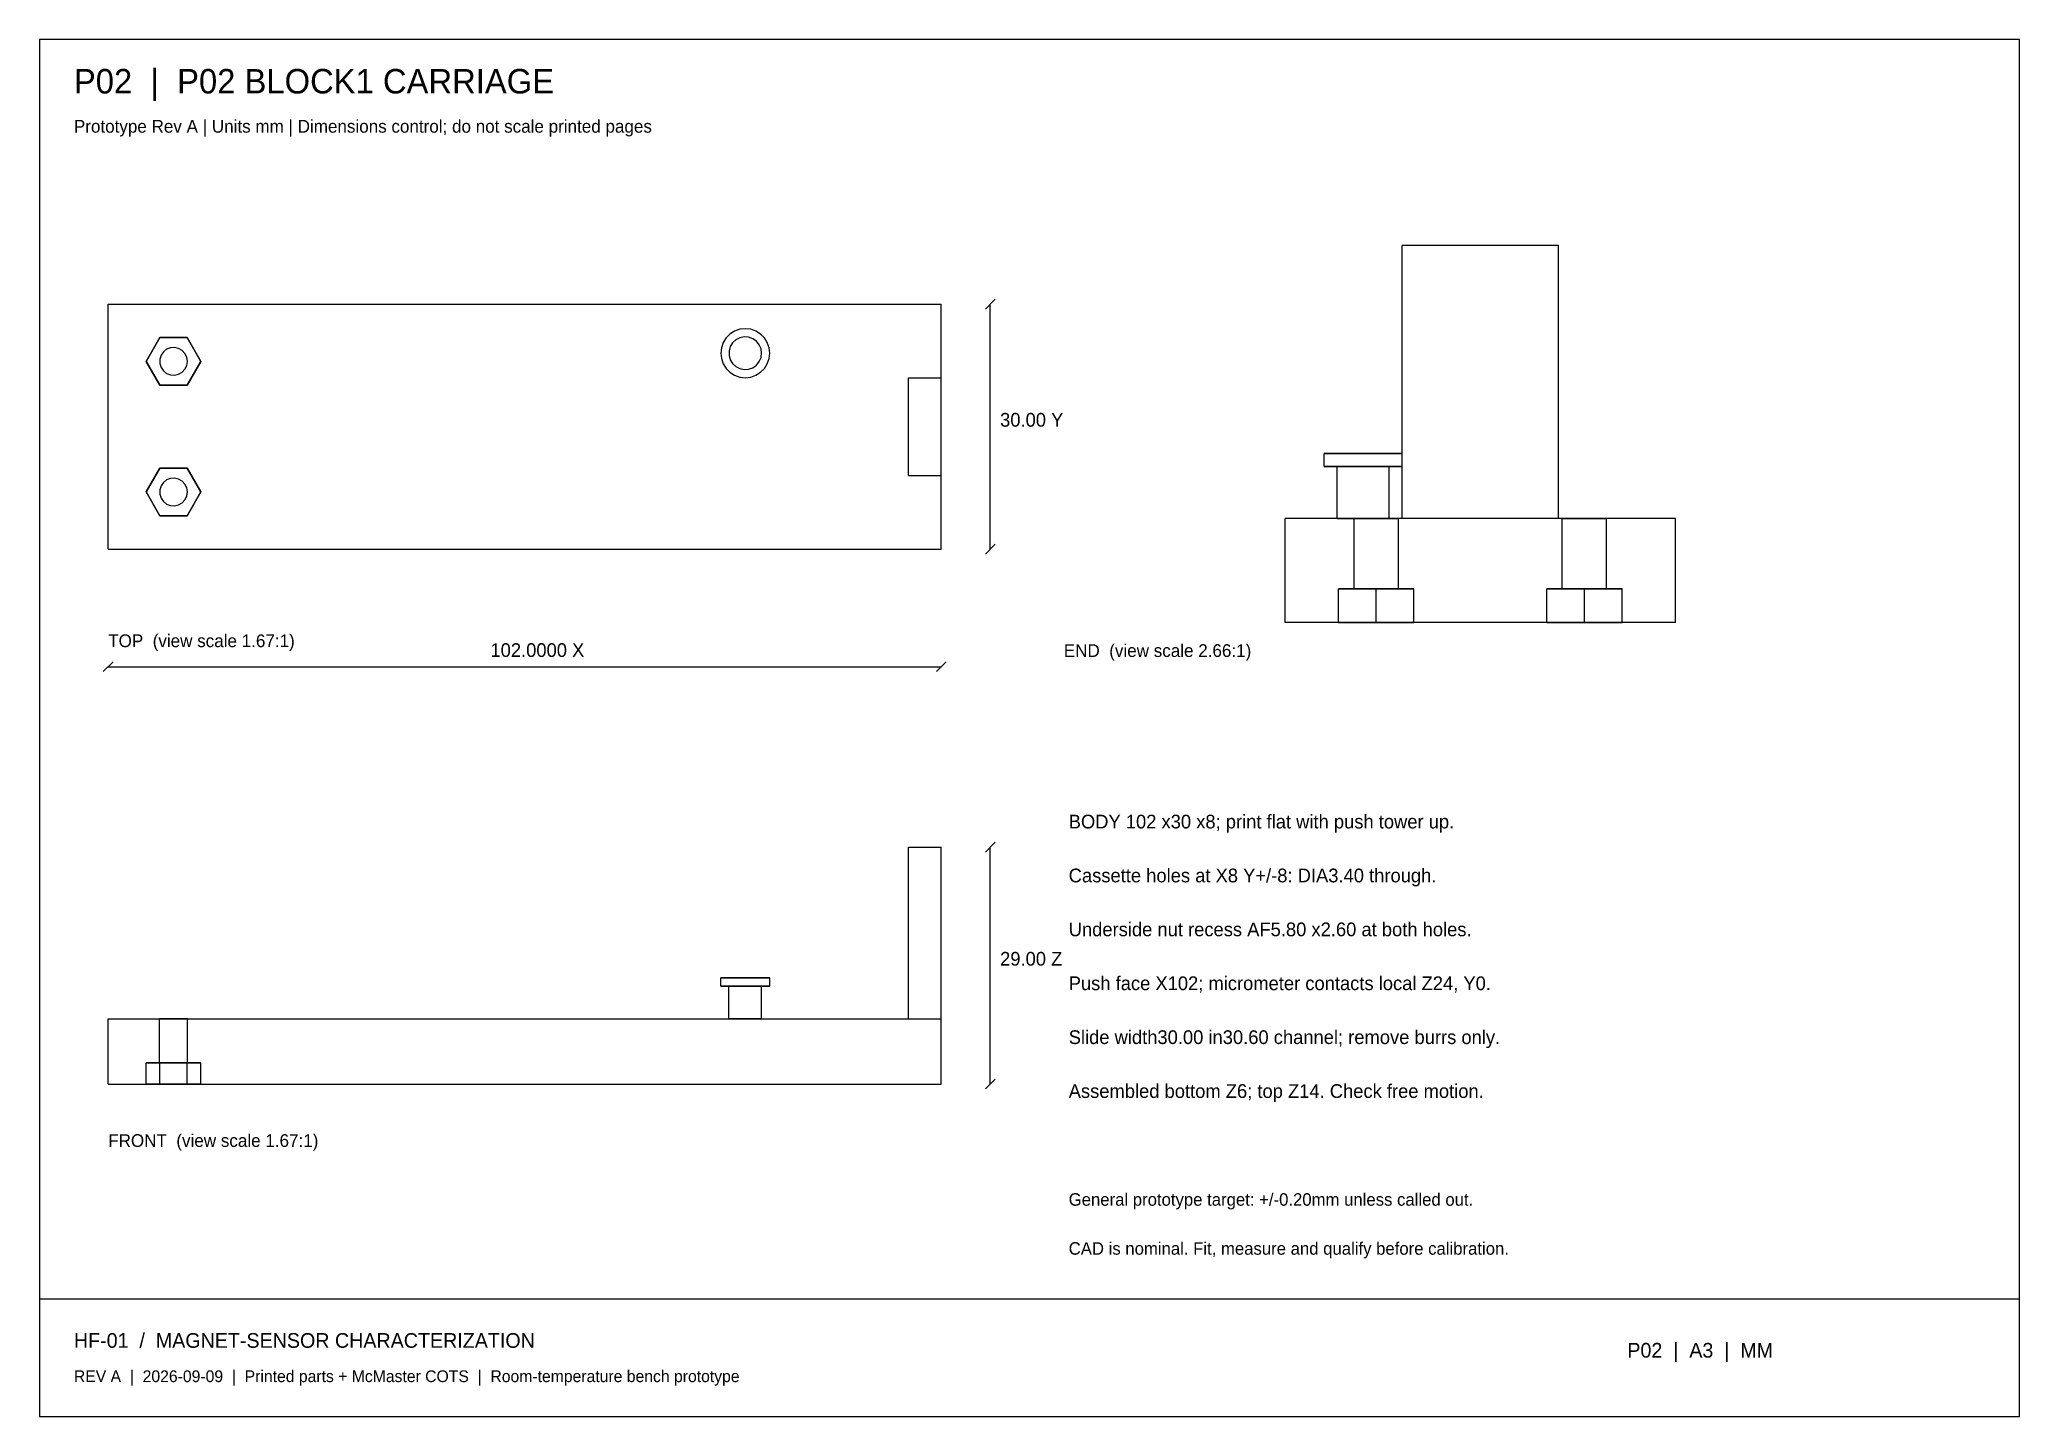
# Model space of a CAD drawing. Header units: millimetres. Extents: x 8 to 412, y 8 to 289.
import ezdxf

# ---------------------------------------------------------------- set-up
doc = ezdxf.new("R2010")
doc.units = ezdxf.units.MM
for name, color, linetype in [('DIM', 4, 'Continuous'), ('HIDDEN', 8, 'Continuous'), ('OUTLINE', 7, 'Continuous'), ('TEXT', 7, 'Continuous')]:
    doc.layers.add(name, color=color, linetype=linetype)

msp = doc.modelspace()

# ---------------------------------------------------------------- linework, layer by layer
at = {"layer": 'DIM'}
for points in [[(201, 234), (203, 236)], [(202, 185), (202, 235)], [(201, 184), (203, 186)], [(21, 160), (23, 162)], [(191, 160), (193, 162)], [(22, 161), (192, 161)], [(201, 123.17), (203, 125.17)], [(202, 75.83), (202, 124.17)], [(201, 74.83), (203, 76.83)]]:
    msp.add_lwpolyline(points, dxfattribs=at)
at = {"layer": 'HIDDEN'}
for points in [[(286.07, 191.24), (286.07, 247)], [(317.93, 247), (286.07, 247)], [(317.93, 191.24), (317.93, 247)], [(22, 235), (192, 235)], [(22, 185), (22, 235)], [(192, 185), (192, 235)], [(29.75, 223.33), (32.54, 228.17)], [(32.54, 228.17), (29.75, 223.33)], [(32.54, 228.17), (38.12, 228.17)], [(38.12, 228.17), (32.54, 228.17)], [(38.12, 228.17), (40.91, 223.33)], [(40.91, 223.33), (38.12, 228.17)], [(157, 225), (156.87, 226.11), (156.5, 227.17), (155.91, 228.12), (155.12, 228.91), (154.17, 229.5), (153.11, 229.87), (152, 230), (150.89, 229.87), (149.83, 229.5), (148.88, 228.91), (148.09, 228.12), (147.5, 227.17), (147.13, 226.11), (147, 225), (147.13, 223.89), (147.5, 222.83), (148.09, 221.88), (148.88, 221.09), (149.83, 220.5), (150.89, 220.13), (152, 220), (153.11, 220.13), (154.17, 220.5), (155.12, 221.09), (155.91, 221.88), (156.5, 222.83), (156.87, 223.89), (157, 225)], [(155.33, 225), (155.21, 225.9), (154.85, 226.73), (154.28, 227.44), (153.53, 227.96), (152.68, 228.26), (151.77, 228.33), (150.88, 228.14), (150.08, 227.72), (149.41, 227.1), (148.94, 226.33), (148.7, 225.45), (148.7, 224.55), (148.94, 223.67), (149.41, 222.9), (150.08, 222.28), (150.88, 221.86), (151.77, 221.67), (152.68, 221.74), (153.53, 222.04), (154.28, 222.56), (154.85, 223.27), (155.21, 224.1), (155.33, 225)], [(155.33, 225), (155.21, 225.9), (154.85, 226.73), (154.28, 227.44), (153.53, 227.96), (152.68, 228.26), (151.77, 228.33), (150.88, 228.14), (150.08, 227.72), (149.41, 227.1), (148.94, 226.33), (148.7, 225.45), (148.7, 224.55), (148.94, 223.67), (149.41, 222.9), (150.08, 222.28), (150.88, 221.86), (151.77, 221.67), (152.68, 221.74), (153.53, 222.04), (154.28, 222.56), (154.85, 223.27), (155.21, 224.1), (155.33, 225)], [(32.54, 218.5), (29.75, 223.33)], [(29.75, 223.33), (32.54, 218.5)], [(38.17, 223.33), (38.04, 224.17), (37.67, 224.93), (37.1, 225.55), (36.37, 225.97), (35.55, 226.16), (34.7, 226.1), (33.92, 225.79), (33.26, 225.26), (32.78, 224.56), (32.53, 223.76), (32.53, 222.91), (32.78, 222.1), (33.26, 221.41), (33.92, 220.88), (34.7, 220.57), (35.55, 220.51), (36.37, 220.7), (37.1, 221.12), (37.67, 221.74), (38.04, 222.5), (38.17, 223.33)], [(40.91, 223.33), (38.12, 218.5)], [(38.12, 218.5), (40.91, 223.33)], [(38.12, 218.5), (32.54, 218.5)], [(32.54, 218.5), (38.12, 218.5)], [(185.33, 220), (192, 220)], [(185.33, 200), (185.33, 220)], [(278.1, 204.52), (277.21, 204.52), (276.33, 204.52), (275.47, 204.52), (274.65, 204.52), (273.87, 204.52), (273.14, 204.52), (272.47, 204.52), (271.88, 204.52), (271.36, 204.52), (270.93, 204.52), (270.58, 204.52), (270.34, 204.52), (270.19, 204.52), (270.14, 204.52)], [(286.07, 204.52), (286.02, 204.52), (285.87, 204.52), (285.62, 204.52), (285.28, 204.52), (284.85, 204.52), (284.33, 204.52), (283.74, 204.52), (283.07, 204.52), (282.34, 204.52), (281.56, 204.52), (280.73, 204.52), (279.88, 204.52), (279, 204.52), (278.1, 204.52)], [(286.07, 201.86), (286.07, 204.52)], [(29.75, 196.67), (32.54, 201.5)], [(32.54, 201.5), (29.75, 196.67)], [(38.17, 196.67), (38.04, 197.5), (37.67, 198.26), (37.1, 198.88), (36.37, 199.3), (35.55, 199.49), (34.7, 199.43), (33.92, 199.12), (33.26, 198.59), (32.78, 197.9), (32.53, 197.09), (32.53, 196.24), (32.78, 195.44), (33.26, 194.74), (33.92, 194.21), (34.7, 193.9), (35.55, 193.84), (36.37, 194.03), (37.1, 194.45), (37.67, 195.07), (38.04, 195.83), (38.17, 196.67)], [(32.54, 201.5), (38.12, 201.5)], [(38.12, 201.5), (32.54, 201.5)], [(38.12, 201.5), (40.91, 196.67)], [(40.91, 196.67), (38.12, 201.5)], [(185.33, 200), (192, 200)], [(278.1, 201.86), (277.21, 201.86), (276.33, 201.86), (275.47, 201.86), (274.65, 201.86), (273.87, 201.86), (273.14, 201.86), (272.47, 201.86), (271.88, 201.86), (271.36, 201.86), (270.93, 201.86), (270.58, 201.86), (270.34, 201.86), (270.19, 201.86), (270.14, 201.86)], [(278.1, 201.86), (277.51, 201.86), (276.92, 201.86), (276.35, 201.86), (275.8, 201.86), (275.28, 201.86), (274.79, 201.86), (274.35, 201.86), (273.95, 201.86), (273.61, 201.86), (273.32, 201.86), (273.09, 201.86), (272.93, 201.86), (272.83, 201.86), (272.79, 201.86)], [(272.79, 201.86), (272.93, 201.86), (273.32, 201.86), (273.95, 201.86), (274.79, 201.86), (275.8, 201.86), (276.92, 201.86), (278.1, 201.86), (279.29, 201.86), (280.41, 201.86), (281.41, 201.86), (282.26, 201.86), (282.89, 201.86), (283.28, 201.86), (283.41, 201.86)], [(286.07, 201.86), (286.02, 201.86), (285.87, 201.86), (285.62, 201.86), (285.28, 201.86), (284.85, 201.86), (284.33, 201.86), (283.74, 201.86), (283.07, 201.86), (282.34, 201.86), (281.56, 201.86), (280.73, 201.86), (279.88, 201.86), (279, 201.86), (278.1, 201.86)], [(283.41, 201.86), (283.38, 201.86), (283.28, 201.86), (283.12, 201.86), (282.89, 201.86), (282.6, 201.86), (282.26, 201.86), (281.86, 201.86), (281.41, 201.86), (280.93, 201.86), (280.41, 201.86), (279.86, 201.86), (279.29, 201.86), (278.7, 201.86), (278.1, 201.86)], [(32.54, 191.83), (29.75, 196.67)], [(29.75, 196.67), (32.54, 191.83)], [(40.91, 196.67), (38.12, 191.83)], [(38.12, 191.83), (40.91, 196.67)], [(38.12, 191.83), (32.54, 191.83)], [(32.54, 191.83), (38.12, 191.83)], [(286.07, 191.24), (262.17, 191.24)], [(262.17, 170), (262.17, 191.24)], [(278.1, 191.24), (277.51, 191.24), (276.92, 191.24), (276.35, 191.24), (275.8, 191.24), (275.28, 191.24), (274.79, 191.24), (274.35, 191.24), (273.95, 191.24), (273.61, 191.24), (273.32, 191.24), (273.09, 191.24), (272.93, 191.24), (272.83, 191.24), (272.79, 191.24)], [(272.79, 191.24), (272.93, 191.24), (273.32, 191.24), (273.95, 191.24), (274.79, 191.24), (275.8, 191.24), (276.92, 191.24), (278.1, 191.24), (279.29, 191.24), (280.41, 191.24), (281.41, 191.24), (282.26, 191.24), (282.89, 191.24), (283.28, 191.24), (283.41, 191.24)], [(280.76, 191.24), (280.25, 191.24), (279.75, 191.24), (279.27, 191.24), (278.8, 191.24), (278.36, 191.24), (277.94, 191.24), (277.57, 191.24), (277.23, 191.24), (276.94, 191.24), (276.69, 191.24), (276.5, 191.24), (276.36, 191.24), (276.27, 191.24), (276.24, 191.24)], [(276.24, 191.24), (276.36, 191.24), (276.69, 191.24), (277.23, 191.24), (277.94, 191.24), (278.8, 191.24), (279.75, 191.24), (280.76, 191.24), (281.76, 191.24), (282.72, 191.24), (283.57, 191.24), (284.29, 191.24), (284.83, 191.24), (285.16, 191.24), (285.27, 191.24)], [(276.24, 176.9), (276.24, 191.24)], [(283.41, 191.24), (283.38, 191.24), (283.28, 191.24), (283.12, 191.24), (282.89, 191.24), (282.6, 191.24), (282.26, 191.24), (281.86, 191.24), (281.41, 191.24), (280.93, 191.24), (280.41, 191.24), (279.86, 191.24), (279.29, 191.24), (278.7, 191.24), (278.1, 191.24)], [(285.27, 191.24), (285.24, 191.24), (285.16, 191.24), (285.02, 191.24), (284.83, 191.24), (284.58, 191.24), (284.29, 191.24), (283.95, 191.24), (283.57, 191.24), (283.16, 191.24), (282.72, 191.24), (282.25, 191.24), (281.76, 191.24), (281.26, 191.24), (280.76, 191.24)], [(285.27, 176.9), (285.27, 191.24)], [(317.93, 191.24), (286.07, 191.24)], [(341.83, 191.24), (317.93, 191.24)], [(323.24, 191.24), (322.74, 191.24), (322.24, 191.24), (321.75, 191.24), (321.28, 191.24), (320.84, 191.24), (320.43, 191.24), (320.05, 191.24), (319.71, 191.24), (319.42, 191.24), (319.17, 191.24), (318.98, 191.24), (318.84, 191.24), (318.76, 191.24), (318.73, 191.24)], [(318.73, 191.24), (318.84, 191.24), (319.17, 191.24), (319.71, 191.24), (320.43, 191.24), (321.28, 191.24), (322.24, 191.24), (323.24, 191.24), (324.25, 191.24), (325.2, 191.24), (326.06, 191.24), (326.77, 191.24), (327.31, 191.24), (327.64, 191.24), (327.76, 191.24)], [(318.73, 176.9), (318.73, 191.24)], [(327.76, 191.24), (327.73, 191.24), (327.64, 191.24), (327.5, 191.24), (327.31, 191.24), (327.06, 191.24), (326.77, 191.24), (326.43, 191.24), (326.06, 191.24), (325.64, 191.24), (325.2, 191.24), (324.73, 191.24), (324.25, 191.24), (323.75, 191.24), (323.24, 191.24)], [(327.76, 176.9), (327.76, 191.24)], [(341.83, 170), (341.83, 191.24)], [(22, 185), (192, 185)], [(280.76, 176.9), (273.06, 176.9)], [(273.06, 176.9), (280.76, 176.9)], [(273.06, 170), (273.06, 176.9)], [(273.06, 170), (273.06, 176.9)], [(280.76, 176.9), (280.25, 176.9), (279.75, 176.9), (279.27, 176.9), (278.8, 176.9), (278.36, 176.9), (277.94, 176.9), (277.57, 176.9), (277.23, 176.9), (276.94, 176.9), (276.69, 176.9), (276.5, 176.9), (276.36, 176.9), (276.27, 176.9), (276.24, 176.9)], [(276.24, 176.9), (276.36, 176.9), (276.69, 176.9), (277.23, 176.9), (277.94, 176.9), (278.8, 176.9), (279.75, 176.9), (280.76, 176.9), (281.76, 176.9), (282.72, 176.9), (283.57, 176.9), (284.29, 176.9), (284.83, 176.9), (285.16, 176.9), (285.27, 176.9)], [(285.27, 176.9), (285.24, 176.9), (285.16, 176.9), (285.02, 176.9), (284.83, 176.9), (284.58, 176.9), (284.29, 176.9), (283.95, 176.9), (283.57, 176.9), (283.16, 176.9), (282.72, 176.9), (282.25, 176.9), (281.76, 176.9), (281.26, 176.9), (280.76, 176.9)], [(288.46, 176.9), (280.76, 176.9)], [(280.76, 176.9), (288.46, 176.9)], [(280.76, 170), (280.76, 176.9)], [(280.76, 170), (280.76, 176.9)], [(288.46, 170), (288.46, 176.9)], [(288.46, 170), (288.46, 176.9)], [(323.24, 176.9), (315.54, 176.9)], [(315.54, 176.9), (323.24, 176.9)], [(315.54, 170), (315.54, 176.9)], [(315.54, 170), (315.54, 176.9)], [(323.24, 176.9), (322.74, 176.9), (322.24, 176.9), (321.75, 176.9), (321.28, 176.9), (320.84, 176.9), (320.43, 176.9), (320.05, 176.9), (319.71, 176.9), (319.42, 176.9), (319.17, 176.9), (318.98, 176.9), (318.84, 176.9), (318.76, 176.9), (318.73, 176.9)], [(318.73, 176.9), (318.84, 176.9), (319.17, 176.9), (319.71, 176.9), (320.43, 176.9), (321.28, 176.9), (322.24, 176.9), (323.24, 176.9), (324.25, 176.9), (325.2, 176.9), (326.06, 176.9), (326.77, 176.9), (327.31, 176.9), (327.64, 176.9), (327.76, 176.9)], [(327.76, 176.9), (327.73, 176.9), (327.64, 176.9), (327.5, 176.9), (327.31, 176.9), (327.06, 176.9), (326.77, 176.9), (326.43, 176.9), (326.06, 176.9), (325.64, 176.9), (325.2, 176.9), (324.73, 176.9), (324.25, 176.9), (323.75, 176.9), (323.24, 176.9)], [(330.94, 176.9), (323.24, 176.9)], [(323.24, 176.9), (330.94, 176.9)], [(323.24, 170), (323.24, 176.9)], [(323.24, 170), (323.24, 176.9)], [(330.94, 170), (330.94, 176.9)], [(330.94, 170), (330.94, 176.9)], [(341.83, 170), (262.17, 170)], [(280.76, 170), (273.06, 170)], [(273.06, 170), (280.76, 170)], [(288.46, 170), (280.76, 170)], [(280.76, 170), (288.46, 170)], [(323.24, 170), (315.54, 170)], [(315.54, 170), (323.24, 170)], [(330.94, 170), (323.24, 170)], [(323.24, 170), (330.94, 170)], [(185.33, 124.17), (192, 124.17)], [(185.33, 89.17), (185.33, 124.17)], [(192, 89.17), (192, 124.17)], [(157, 97.5), (156.87, 97.5), (156.5, 97.5), (155.91, 97.5), (155.12, 97.5), (154.17, 97.5), (153.11, 97.5), (152, 97.5), (150.89, 97.5), (149.83, 97.5), (148.88, 97.5), (148.09, 97.5), (147.5, 97.5), (147.13, 97.5), (147, 97.5)], [(157, 95.83), (156.87, 95.83), (156.5, 95.83), (155.91, 95.83), (155.12, 95.83), (154.17, 95.83), (153.11, 95.83), (152, 95.83), (150.89, 95.83), (149.83, 95.83), (148.88, 95.83), (148.09, 95.83), (147.5, 95.83), (147.13, 95.83), (147, 95.83)], [(155.33, 95.83), (155.25, 95.83), (155, 95.83), (154.61, 95.83), (154.08, 95.83), (153.45, 95.83), (152.74, 95.83), (152, 95.83), (151.26, 95.83), (150.55, 95.83), (149.92, 95.83), (149.39, 95.83), (149, 95.83), (148.75, 95.83), (148.67, 95.83)], [(148.67, 95.83), (148.75, 95.83), (149, 95.83), (149.39, 95.83), (149.92, 95.83), (150.55, 95.83), (151.26, 95.83), (152, 95.83), (152.74, 95.83), (153.45, 95.83), (154.08, 95.83), (154.61, 95.83), (155, 95.83), (155.25, 95.83), (155.33, 95.83)], [(22, 89.17), (192, 89.17)], [(22, 75.83), (22, 89.17)], [(38.17, 89.17), (38.1, 89.17), (37.89, 89.17), (37.55, 89.17), (37.1, 89.17), (36.56, 89.17), (35.96, 89.17), (35.33, 89.17), (34.7, 89.17), (34.1, 89.17), (33.57, 89.17), (33.12, 89.17), (32.78, 89.17), (32.57, 89.17), (32.5, 89.17)], [(32.5, 89.17), (32.57, 89.17), (32.78, 89.17), (33.12, 89.17), (33.57, 89.17), (34.1, 89.17), (34.7, 89.17), (35.33, 89.17), (35.96, 89.17), (36.56, 89.17), (37.1, 89.17), (37.55, 89.17), (37.89, 89.17), (38.1, 89.17), (38.17, 89.17)], [(38.17, 89.17), (38.1, 89.17), (37.89, 89.17), (37.55, 89.17), (37.1, 89.17), (36.56, 89.17), (35.96, 89.17), (35.33, 89.17), (34.7, 89.17), (34.1, 89.17), (33.57, 89.17), (33.12, 89.17), (32.78, 89.17), (32.57, 89.17), (32.5, 89.17)], [(32.5, 89.17), (32.57, 89.17), (32.78, 89.17), (33.12, 89.17), (33.57, 89.17), (34.1, 89.17), (34.7, 89.17), (35.33, 89.17), (35.96, 89.17), (36.56, 89.17), (37.1, 89.17), (37.55, 89.17), (37.89, 89.17), (38.1, 89.17), (38.17, 89.17)], [(32.5, 80.17), (32.5, 89.17)], [(32.5, 80.17), (32.5, 89.17)], [(38.17, 80.17), (38.17, 89.17)], [(38.17, 80.17), (38.17, 89.17)], [(155.33, 89.17), (155.25, 89.17), (155, 89.17), (154.61, 89.17), (154.08, 89.17), (153.45, 89.17), (152.74, 89.17), (152, 89.17), (151.26, 89.17), (150.55, 89.17), (149.92, 89.17), (149.39, 89.17), (149, 89.17), (148.75, 89.17), (148.67, 89.17)], [(148.67, 89.17), (148.75, 89.17), (149, 89.17), (149.39, 89.17), (149.92, 89.17), (150.55, 89.17), (151.26, 89.17), (152, 89.17), (152.74, 89.17), (153.45, 89.17), (154.08, 89.17), (154.61, 89.17), (155, 89.17), (155.25, 89.17), (155.33, 89.17)], [(185.33, 89.17), (192, 89.17)], [(185.33, 89.17), (192, 89.17)], [(192, 75.83), (192, 89.17)], [(32.54, 80.17), (29.75, 80.17)], [(29.75, 80.17), (32.54, 80.17)], [(32.54, 80.17), (29.75, 80.17)], [(29.75, 80.17), (32.54, 80.17)], [(29.75, 75.83), (29.75, 80.17)], [(29.75, 75.83), (29.75, 80.17)], [(38.17, 80.17), (38.1, 80.17), (37.89, 80.17), (37.55, 80.17), (37.1, 80.17), (36.56, 80.17), (35.96, 80.17), (35.33, 80.17), (34.7, 80.17), (34.1, 80.17), (33.57, 80.17), (33.12, 80.17), (32.78, 80.17), (32.57, 80.17), (32.5, 80.17)], [(32.5, 80.17), (32.57, 80.17), (32.78, 80.17), (33.12, 80.17), (33.57, 80.17), (34.1, 80.17), (34.7, 80.17), (35.33, 80.17), (35.96, 80.17), (36.56, 80.17), (37.1, 80.17), (37.55, 80.17), (37.89, 80.17), (38.1, 80.17), (38.17, 80.17)], [(38.17, 80.17), (38.1, 80.17), (37.89, 80.17), (37.55, 80.17), (37.1, 80.17), (36.56, 80.17), (35.96, 80.17), (35.33, 80.17), (34.7, 80.17), (34.1, 80.17), (33.57, 80.17), (33.12, 80.17), (32.78, 80.17), (32.57, 80.17), (32.5, 80.17)], [(32.5, 80.17), (32.57, 80.17), (32.78, 80.17), (33.12, 80.17), (33.57, 80.17), (34.1, 80.17), (34.7, 80.17), (35.33, 80.17), (35.96, 80.17), (36.56, 80.17), (37.1, 80.17), (37.55, 80.17), (37.89, 80.17), (38.1, 80.17), (38.17, 80.17)], [(38.12, 80.17), (32.54, 80.17)], [(32.54, 80.17), (38.12, 80.17)], [(38.12, 80.17), (32.54, 80.17)], [(32.54, 80.17), (38.12, 80.17)], [(32.54, 75.83), (32.54, 80.17)], [(32.54, 75.83), (32.54, 80.17)], [(32.54, 75.83), (32.54, 80.17)], [(32.54, 75.83), (32.54, 80.17)], [(40.91, 80.17), (38.12, 80.17)], [(38.12, 80.17), (40.91, 80.17)], [(40.91, 80.17), (38.12, 80.17)], [(38.12, 80.17), (40.91, 80.17)], [(38.12, 75.83), (38.12, 80.17)], [(38.12, 75.83), (38.12, 80.17)], [(38.12, 75.83), (38.12, 80.17)], [(38.12, 75.83), (38.12, 80.17)], [(40.91, 75.83), (40.91, 80.17)], [(40.91, 75.83), (40.91, 80.17)], [(22, 75.83), (192, 75.83)], [(29.75, 75.83), (32.54, 75.83)], [(32.54, 75.83), (29.75, 75.83)], [(29.75, 75.83), (32.54, 75.83)], [(32.54, 75.83), (29.75, 75.83)], [(32.54, 75.83), (38.12, 75.83)], [(38.12, 75.83), (32.54, 75.83)], [(32.54, 75.83), (38.12, 75.83)], [(38.12, 75.83), (32.54, 75.83)], [(38.12, 75.83), (40.91, 75.83)], [(40.91, 75.83), (38.12, 75.83)], [(40.91, 75.83), (38.12, 75.83)], [(38.12, 75.83), (40.91, 75.83)]]:
    msp.add_lwpolyline(points, dxfattribs=at)
at = {"layer": 'OUTLINE'}
for points in [[(8, 8), (412, 8), (412, 289), (8, 289), (8, 8)], [(286.07, 204.52), (286.07, 247)], [(317.93, 247), (286.07, 247)], [(317.93, 191.24), (317.93, 247)], [(22, 235), (192, 235)], [(22, 185), (22, 235)], [(192, 220), (192, 235)], [(157, 225), (156.87, 226.11), (156.5, 227.17), (155.91, 228.12), (155.12, 228.91), (154.17, 229.5), (153.11, 229.87), (152, 230), (150.89, 229.87), (149.83, 229.5), (148.88, 228.91), (148.09, 228.12), (147.5, 227.17), (147.13, 226.11), (147, 225), (147.13, 223.89), (147.5, 222.83), (148.09, 221.88), (148.88, 221.09), (149.83, 220.5), (150.89, 220.13), (152, 220), (153.11, 220.13), (154.17, 220.5), (155.12, 221.09), (155.91, 221.88), (156.5, 222.83), (156.87, 223.89), (157, 225)], [(38.17, 223.33), (38.04, 224.17), (37.67, 224.93), (37.1, 225.55), (36.37, 225.97), (35.55, 226.16), (34.7, 226.1), (33.92, 225.79), (33.26, 225.26), (32.78, 224.56), (32.53, 223.76), (32.53, 222.91), (32.78, 222.1), (33.26, 221.41), (33.92, 220.88), (34.7, 220.57), (35.55, 220.51), (36.37, 220.7), (37.1, 221.12), (37.67, 221.74), (38.04, 222.5), (38.17, 223.33)], [(185.33, 220), (192, 220)], [(185.33, 200), (185.33, 220)], [(192, 200), (192, 220)], [(270.14, 204.52), (270.34, 204.52), (270.93, 204.52), (271.88, 204.52), (273.14, 204.52), (274.65, 204.52), (276.33, 204.52), (278.1, 204.52), (279.88, 204.52), (281.56, 204.52), (283.07, 204.52), (284.33, 204.52), (285.28, 204.52), (285.87, 204.52), (286.07, 204.52)], [(270.14, 201.86), (270.14, 204.52)], [(286.07, 201.86), (286.07, 204.52)], [(38.17, 196.67), (38.04, 197.5), (37.67, 198.26), (37.1, 198.88), (36.37, 199.3), (35.55, 199.49), (34.7, 199.43), (33.92, 199.12), (33.26, 198.59), (32.78, 197.9), (32.53, 197.09), (32.53, 196.24), (32.78, 195.44), (33.26, 194.74), (33.92, 194.21), (34.7, 193.9), (35.55, 193.84), (36.37, 194.03), (37.1, 194.45), (37.67, 195.07), (38.04, 195.83), (38.17, 196.67)], [(185.33, 200), (192, 200)], [(192, 185), (192, 200)], [(270.14, 201.86), (270.34, 201.86), (270.93, 201.86), (271.88, 201.86), (273.14, 201.86), (274.65, 201.86), (276.33, 201.86), (278.1, 201.86), (279.88, 201.86), (281.56, 201.86), (283.07, 201.86), (284.33, 201.86), (285.28, 201.86), (285.87, 201.86), (286.07, 201.86)], [(272.79, 191.24), (272.79, 201.86)], [(283.41, 191.24), (283.41, 201.86)], [(286.07, 191.24), (286.07, 201.86)], [(341.83, 191.24), (262.17, 191.24)], [(262.17, 170), (262.17, 191.24)], [(341.83, 170), (341.83, 191.24)], [(22, 185), (192, 185)], [(341.83, 170), (262.17, 170)], [(185.33, 89.17), (185.33, 124.17)], [(185.33, 124.17), (192, 124.17)], [(192, 89.17), (192, 124.17)], [(147, 97.5), (147.13, 97.5), (147.5, 97.5), (148.09, 97.5), (148.88, 97.5), (149.83, 97.5), (150.89, 97.5), (152, 97.5), (153.11, 97.5), (154.17, 97.5), (155.12, 97.5), (155.91, 97.5), (156.5, 97.5), (156.87, 97.5), (157, 97.5)], [(147, 95.83), (147, 97.5)], [(157, 95.83), (157, 97.5)], [(147, 95.83), (147.13, 95.83), (147.5, 95.83), (148.09, 95.83), (148.88, 95.83), (149.83, 95.83), (150.89, 95.83), (152, 95.83), (153.11, 95.83), (154.17, 95.83), (155.12, 95.83), (155.91, 95.83), (156.5, 95.83), (156.87, 95.83), (157, 95.83)], [(148.67, 89.17), (148.67, 95.83)], [(155.33, 89.17), (155.33, 95.83)], [(22, 89.17), (192, 89.17)], [(22, 75.83), (22, 89.17)], [(192, 75.83), (192, 89.17)], [(22, 75.83), (192, 75.83)], [(8, 32), (412, 32)]]:
    msp.add_lwpolyline(points, dxfattribs=at)

# ---------------------------------------------------------------- texts
at = {"layer": 'DIM'}
for s, p in [('30.00 Y', (204, 210)), ('102.0000 X', (100, 163)), ('29.00 Z', (204, 100))]:
    msp.add_text(s, height=2.8, dxfattribs=at).set_placement(p)
at = {"layer": 'TEXT'}
for s, height, p in [('P02  |  P02 BLOCK1 CARRIAGE', 5, (15, 278)), ('Prototype Rev A | Units mm | Dimensions control; do not scale printed pages', 2.6, (15, 270)), ('TOP  (view scale 1.67:1)', 2.6, (22, 165)), ('END  (view scale 2.66:1)', 2.6, (217, 163)), ('BODY 102 x30 x8; print flat with push tower up.', 2.8, (218, 128)), ('Cassette holes at X8 Y+/-8: DIA3.40 through.', 2.8, (218, 117)), ('Underside nut recess AF5.80 x2.60 at both holes.', 2.8, (218, 106)), ('Push face X102; micrometer contacts local Z24, Y0.', 2.8, (218, 95)), ('Slide width30.00 in30.60 channel; remove burrs only.', 2.8, (218, 84)), ('Assembled bottom Z6; top Z14. Check free motion.', 2.8, (218, 73)), ('FRONT  (view scale 1.67:1)', 2.6, (22, 63)), ('General prototype target: +/-0.20mm unless called out.', 2.55, (218, 51)), ('CAD is nominal. Fit, measure and qualify before calibration.', 2.55, (218, 41)), ('HF-01  /  MAGNET-SENSOR CHARACTERIZATION', 3, (15, 22)), ('P02  |  A3  |  MM', 3, (332, 20)), ('REV A  |  2026-09-09  |  Printed parts + McMaster COTS  |  Room-temperature bench prototype', 2.4, (15, 15))]:
    msp.add_text(s, height=height, dxfattribs=at).set_placement(p)

doc.saveas('drawing.dxf')
